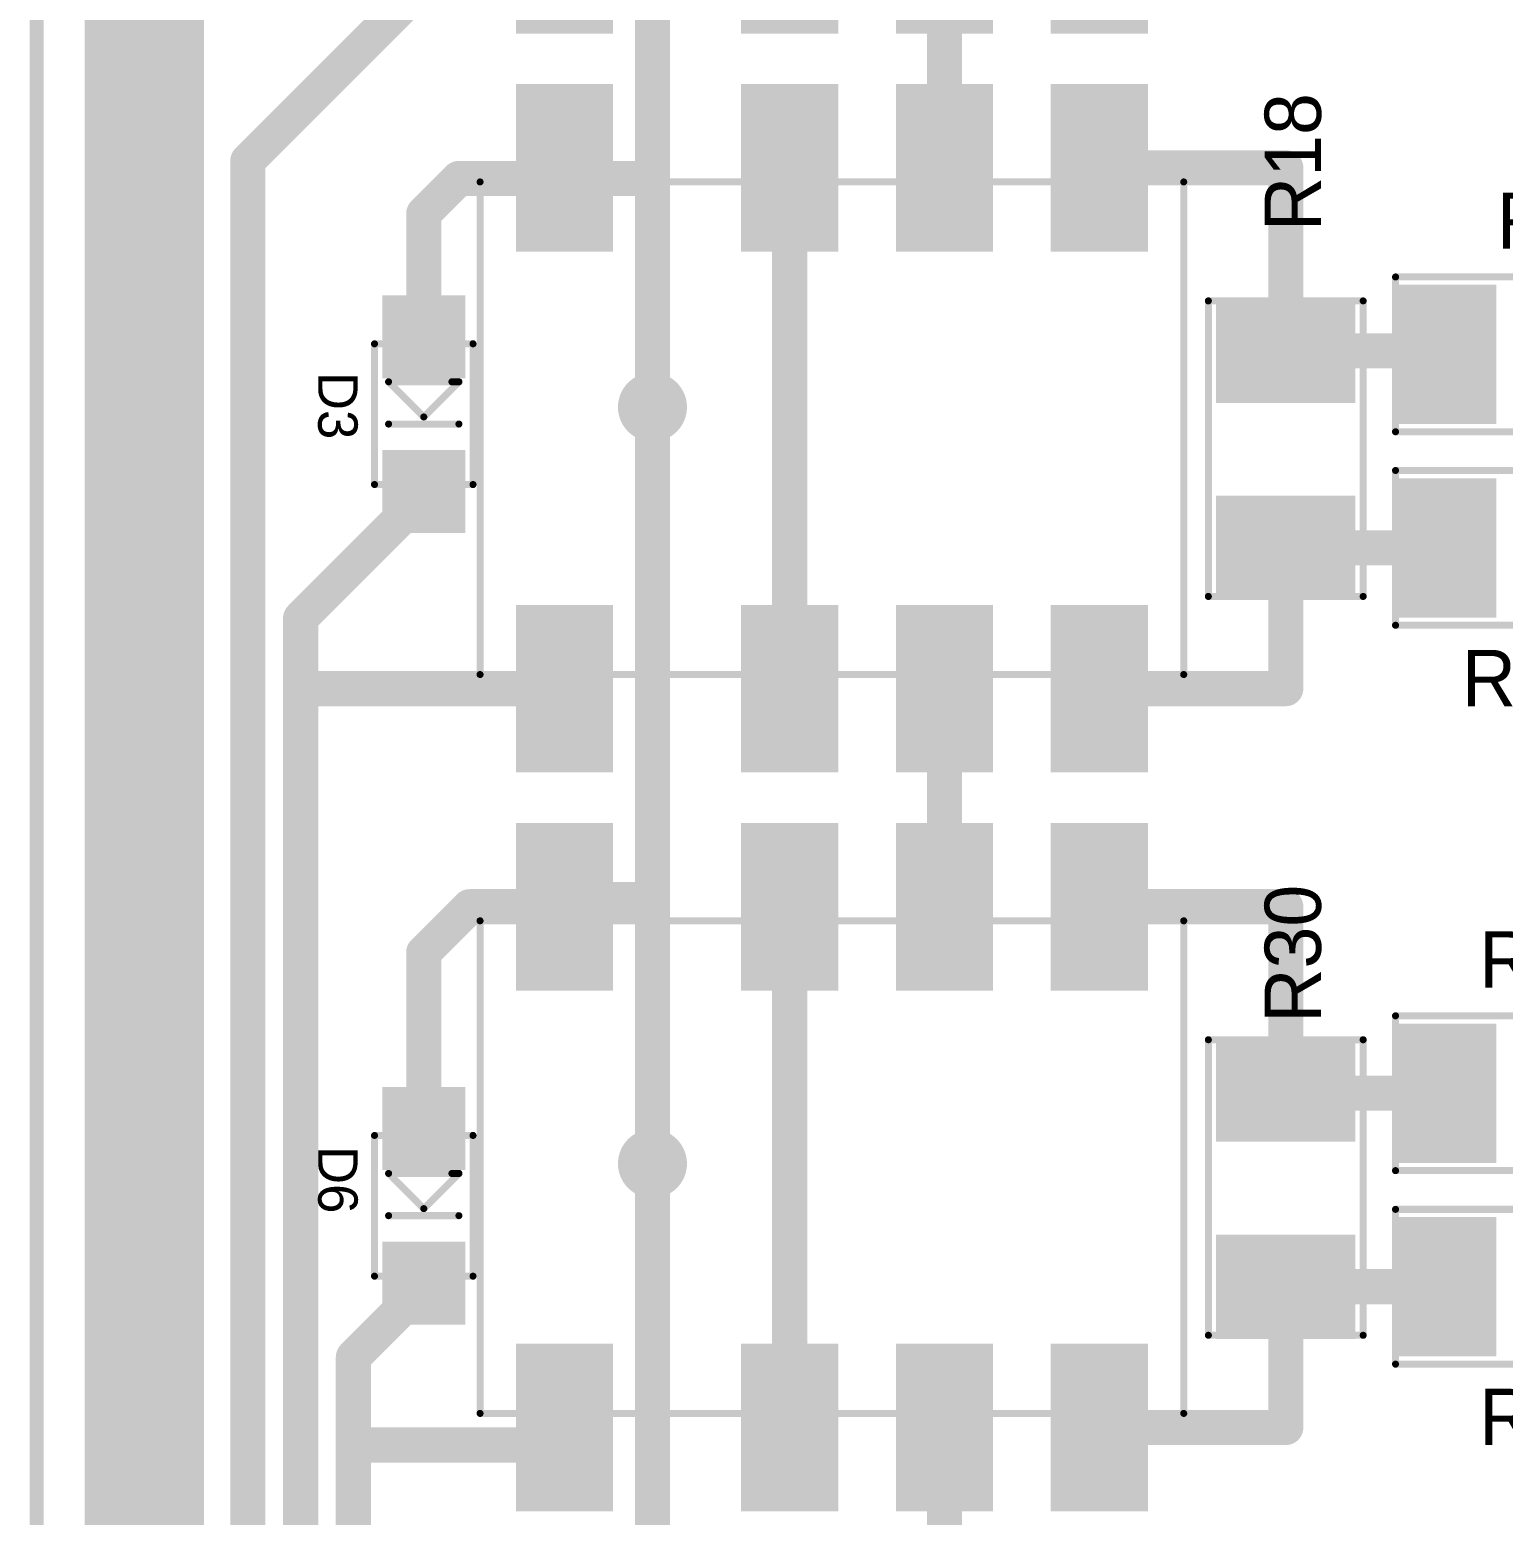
# Model space of a CAD drawing. Extents: x 416 to 470, y 213 to 332.
# Drawn here: x 416.15 to 437.09, y 283.75 to 304.86 of the extents above; entities that cross this region are included whole.
import ezdxf

# ---------------------------------------------------------------- set-up
doc = ezdxf.new("R2010")
doc.units = 0
for name, color, linetype in [('Board', 3, 'CONTINUOUS'), ('Top', 1, 'CONTINUOUS'), ('Top_Mask', 4, 'CONTINUOUS'), ('Top_Paste', 8, 'CONTINUOUS'), ('Top_Silk', 6, 'CONTINUOUS')]:
    doc.layers.add(name, color=color, linetype=linetype)

# ---------------------------------------------------------------- blocks, each defined once
blk = doc.blocks.new('UNIT_DISC')
at = {"linetype": 'CONTINUOUS', "const_width": 0.5}
blk.add_lwpolyline([(0.25, 0, 1), (-0.25, 0, 1)], format="xyb", close=True, dxfattribs=at)
blk = doc.blocks.new('SHAPE_EL_236_236_0_0_0_0')
at = {"xscale": 0.6, "yscale": 0.6, "zscale": 0.6}
blk.add_blockref('UNIT_DISC', (0, 0), dxfattribs=at)
blk = doc.blocks.new('SHAPE_EL_386_386_0_0_0_0')
at = {"xscale": 0.981, "yscale": 0.981, "zscale": 0.981}
blk.add_blockref('UNIT_DISC', (0, 0), dxfattribs=at)
blk = doc.blocks.new('0__40_41')
at = {"layer": 'Top'}
blk.add_blockref('SHAPE_EL_236_236_0_0_0_0', (0, 0), dxfattribs=at)
at = {"layer": 'Top_Mask'}
blk.add_blockref('SHAPE_EL_386_386_0_0_0_0', (0, 0), dxfattribs=at)
blk = doc.blocks.new('SOD323P_6713')
at = {"layer": 'Top_Silk', "linetype": 'CONTINUOUS', "const_width": 0.1}
for points in [[(421.05, 298.4), (421.05, 300.4)], [(421.05, 300.4), (422.45, 300.4)], [(422.45, 300.4), (422.45, 298.4)], [(422.15, 299.86), (421.25, 299.86)], [(421.25, 299.86), (421.75, 299.36)], [(421.75, 299.36), (422.25, 299.86)], [(422.25, 299.86), (422.15, 299.86)], [(422.25, 299.26), (421.25, 299.26)], [(422.45, 298.4), (421.05, 298.4)]]:
    blk.add_lwpolyline(points, dxfattribs=at)
at = {"layer": 'Top_Silk', "xscale": 0.1, "yscale": 0.1, "zscale": 0.1}
for p in [(421.05, 300.4), (421.05, 300.4), (422.45, 300.4), (422.45, 300.4), (421.25, 299.86), (421.25, 299.86), (422.15, 299.86), (422.15, 299.86), (422.25, 299.86), (422.25, 299.86), (421.75, 299.36), (421.75, 299.36), (421.25, 299.26), (422.25, 299.26), (421.05, 298.4), (421.05, 298.4), (422.45, 298.4), (422.45, 298.4)]:
    blk.add_blockref('UNIT_DISC', p, dxfattribs=at)
blk = doc.blocks.new('SHAPE_SQ_314_314_0_0_0_0')
blk.add_solid([(-0.4, -0.4), (0.4, -0.4), (-0.4, 0.4), (0.4, 0.4)])
blk = doc.blocks.new('SHAPE_SQ_464_464_0_0_0_0')
blk.add_solid([(-0.5905, -0.5905), (0.5905, -0.5905), (-0.5905, 0.5905), (0.5905, 0.5905)])
blk = doc.blocks.new('0_8x0_841')
at = {"layer": 'Top'}
blk.add_blockref('SHAPE_SQ_314_314_0_0_0_0', (0, 0), dxfattribs=at)
at = {"layer": 'Top_Mask'}
blk.add_blockref('SHAPE_SQ_464_464_0_0_0_0', (0, 0), dxfattribs=at)
at = {"layer": 'Top_Paste'}
blk.add_blockref('SHAPE_SQ_314_314_0_0_0_0', (0, 0), dxfattribs=at)
blk = doc.blocks.new('0_8x0_8266')
at = {"layer": 'Top'}
blk.add_blockref('SHAPE_SQ_314_314_0_0_0_0', (0, 0), dxfattribs=at)
at = {"layer": 'Top_Mask'}
blk.add_blockref('SHAPE_SQ_464_464_0_0_0_0', (0, 0), dxfattribs=at)
at = {"layer": 'Top_Paste'}
blk.add_blockref('SHAPE_SQ_314_314_0_0_0_0', (0, 0), dxfattribs=at)
blk = doc.blocks.new('D3')
at = {"rotation": 270}
for name, p in [('0_8x0_841', (421.75, 300.5)), ('0_8x0_8266', (421.75, 298.3))]:
    blk.add_blockref(name, p, dxfattribs=at)
blk.add_blockref('SOD323P_6713', (0, 0))
at = {"layer": 'Top_Silk'}
blk.add_text('D3', height=0.56, rotation=270, dxfattribs=at).set_placement((420.25, 300))
blk = doc.blocks.new('R_1206_6854')
at = {"layer": 'Top_Silk', "linetype": 'CONTINUOUS', "const_width": 0.1}
for points in [[(435.56, 288.1), (435.56, 285.9)], [(439.76, 288.1), (435.56, 288.1)], [(439.76, 285.9), (439.76, 288.1)], [(435.56, 285.9), (439.76, 285.9)]]:
    blk.add_lwpolyline(points, dxfattribs=at)
at = {"layer": 'Top_Silk', "xscale": 0.1, "yscale": 0.1, "zscale": 0.1}
for p in [(435.56, 288.1), (435.56, 288.1), (439.76, 288.1), (439.76, 288.1), (435.56, 285.9), (435.56, 285.9), (439.76, 285.9), (439.76, 285.9)]:
    blk.add_blockref('UNIT_DISC', p, dxfattribs=at)
blk = doc.blocks.new('SHAPE_SQ_433_629_0_0_0_0')
blk.add_solid([(-0.55, -0.8), (0.55, -0.8), (-0.55, 0.8), (0.55, 0.8)])
blk = doc.blocks.new('SHAPE_SQ_583_779_0_0_0_0')
blk.add_solid([(-0.7405, -0.9905), (0.7405, -0.9905), (-0.7405, 0.9905), (0.7405, 0.9905)])
blk = doc.blocks.new('0_9x1_6240')
at = {"layer": 'Top'}
blk.add_blockref('SHAPE_SQ_433_629_0_0_0_0', (0, 0), dxfattribs=at)
at = {"layer": 'Top_Mask'}
blk.add_blockref('SHAPE_SQ_583_779_0_0_0_0', (0, 0), dxfattribs=at)
at = {"layer": 'Top_Paste'}
blk.add_blockref('SHAPE_SQ_433_629_0_0_0_0', (0, 0), dxfattribs=at)
blk = doc.blocks.new('0_9x1_641')
at = {"layer": 'Top'}
blk.add_blockref('SHAPE_SQ_433_629_0_0_0_0', (0, 0), dxfattribs=at)
at = {"layer": 'Top_Mask'}
blk.add_blockref('SHAPE_SQ_583_779_0_0_0_0', (0, 0), dxfattribs=at)
at = {"layer": 'Top_Paste'}
blk.add_blockref('SHAPE_SQ_433_629_0_0_0_0', (0, 0), dxfattribs=at)
blk = doc.blocks.new('R35')
for name, p in [('R_1206_6854', (0, 0)), ('0_9x1_6240', (436.25, 287)), ('0_9x1_641', (439.05, 287))]:
    blk.add_blockref(name, p)
at = {"layer": 'Top_Silk'}
blk.add_text('R35', height=0.8, dxfattribs=at).set_placement((436.75, 284.75))
blk = doc.blocks.new('R_1206_6869')
at = {"layer": 'Top_Silk', "linetype": 'CONTINUOUS', "const_width": 0.1}
for points in [[(435.56, 301.35), (435.56, 299.15)], [(439.76, 301.35), (435.56, 301.35)], [(439.76, 299.15), (439.76, 301.35)], [(435.56, 299.15), (439.76, 299.15)]]:
    blk.add_lwpolyline(points, dxfattribs=at)
at = {"layer": 'Top_Silk', "xscale": 0.1, "yscale": 0.1, "zscale": 0.1}
for p in [(435.56, 301.35), (435.56, 301.35), (439.76, 301.35), (439.76, 301.35), (435.56, 299.15), (435.56, 299.15), (439.76, 299.15), (439.76, 299.15)]:
    blk.add_blockref('UNIT_DISC', p, dxfattribs=at)
blk = doc.blocks.new('0_9x1_6235')
at = {"layer": 'Top'}
blk.add_blockref('SHAPE_SQ_433_629_0_0_0_0', (0, 0), dxfattribs=at)
at = {"layer": 'Top_Mask'}
blk.add_blockref('SHAPE_SQ_583_779_0_0_0_0', (0, 0), dxfattribs=at)
at = {"layer": 'Top_Paste'}
blk.add_blockref('SHAPE_SQ_433_629_0_0_0_0', (0, 0), dxfattribs=at)
blk = doc.blocks.new('R15')
for name, p in [('R_1206_6869', (0, 0)), ('0_9x1_6235', (436.25, 300.25)), ('0_9x1_641', (439.05, 300.25))]:
    blk.add_blockref(name, p)
at = {"layer": 'Top_Silk'}
blk.add_text('R15', height=0.8, dxfattribs=at).set_placement((437, 301.75))
blk = doc.blocks.new('SOD323P_7241')
at = {"layer": 'Top_Silk', "linetype": 'CONTINUOUS', "const_width": 0.1}
for points in [[(421.05, 287.15), (421.05, 289.15)], [(421.05, 289.15), (422.45, 289.15)], [(422.45, 289.15), (422.45, 287.15)], [(422.15, 288.61), (421.25, 288.61)], [(421.25, 288.61), (421.75, 288.11)], [(421.75, 288.11), (422.25, 288.61)], [(422.25, 288.61), (422.15, 288.61)], [(422.25, 288.01), (421.25, 288.01)], [(422.45, 287.15), (421.05, 287.15)]]:
    blk.add_lwpolyline(points, dxfattribs=at)
at = {"layer": 'Top_Silk', "xscale": 0.1, "yscale": 0.1, "zscale": 0.1}
for p in [(421.05, 289.15), (421.05, 289.15), (422.45, 289.15), (422.45, 289.15), (421.25, 288.61), (421.25, 288.61), (422.15, 288.61), (422.15, 288.61), (422.25, 288.61), (422.25, 288.61), (421.25, 288.01), (421.75, 288.11), (421.75, 288.11), (422.25, 288.01), (421.05, 287.15), (421.05, 287.15), (422.45, 287.15), (422.45, 287.15)]:
    blk.add_blockref('UNIT_DISC', p, dxfattribs=at)
blk = doc.blocks.new('0_8x0_8267')
at = {"layer": 'Top'}
blk.add_blockref('SHAPE_SQ_314_314_0_0_0_0', (0, 0), dxfattribs=at)
at = {"layer": 'Top_Mask'}
blk.add_blockref('SHAPE_SQ_464_464_0_0_0_0', (0, 0), dxfattribs=at)
at = {"layer": 'Top_Paste'}
blk.add_blockref('SHAPE_SQ_314_314_0_0_0_0', (0, 0), dxfattribs=at)
blk = doc.blocks.new('D6')
at = {"rotation": 270}
for name, p in [('0_8x0_841', (421.75, 289.25)), ('0_8x0_8267', (421.75, 287.05))]:
    blk.add_blockref(name, p, dxfattribs=at)
blk.add_blockref('SOD323P_7241', (0, 0))
at = {"layer": 'Top_Silk'}
blk.add_text('D6', height=0.56, rotation=270, dxfattribs=at).set_placement((420.25, 289))
blk = doc.blocks.new('R_1206_7347')
at = {"layer": 'Top_Silk', "linetype": 'CONTINUOUS', "const_width": 0.1}
for points in [[(435.56, 290.85), (435.56, 288.65)], [(439.76, 290.85), (435.56, 290.85)], [(439.76, 288.65), (439.76, 290.85)], [(435.56, 288.65), (439.76, 288.65)]]:
    blk.add_lwpolyline(points, dxfattribs=at)
at = {"layer": 'Top_Silk', "xscale": 0.1, "yscale": 0.1, "zscale": 0.1}
for p in [(435.56, 290.85), (435.56, 290.85), (439.76, 290.85), (439.76, 290.85), (435.56, 288.65), (435.56, 288.65), (439.76, 288.65), (439.76, 288.65)]:
    blk.add_blockref('UNIT_DISC', p, dxfattribs=at)
blk = doc.blocks.new('0_9x1_6238')
at = {"layer": 'Top'}
blk.add_blockref('SHAPE_SQ_433_629_0_0_0_0', (0, 0), dxfattribs=at)
at = {"layer": 'Top_Mask'}
blk.add_blockref('SHAPE_SQ_583_779_0_0_0_0', (0, 0), dxfattribs=at)
at = {"layer": 'Top_Paste'}
blk.add_blockref('SHAPE_SQ_433_629_0_0_0_0', (0, 0), dxfattribs=at)
blk = doc.blocks.new('R27')
for name, p in [('R_1206_7347', (0, 0)), ('0_9x1_6238', (436.25, 289.75)), ('0_9x1_641', (439.05, 289.75))]:
    blk.add_blockref(name, p)
at = {"layer": 'Top_Silk'}
blk.add_text('R27', height=0.8, dxfattribs=at).set_placement((436.75, 291.25))
blk = doc.blocks.new('R_1206_7359')
at = {"layer": 'Top_Silk', "linetype": 'CONTINUOUS', "const_width": 0.1}
for points in [[(435.56, 298.6), (435.56, 296.4)], [(439.76, 298.6), (435.56, 298.6)], [(439.76, 296.4), (439.76, 298.6)], [(435.56, 296.4), (439.76, 296.4)]]:
    blk.add_lwpolyline(points, dxfattribs=at)
at = {"layer": 'Top_Silk', "xscale": 0.1, "yscale": 0.1, "zscale": 0.1}
for p in [(435.56, 298.6), (435.56, 298.6), (439.76, 298.6), (439.76, 298.6), (435.56, 296.4), (435.56, 296.4), (439.76, 296.4), (439.76, 296.4)]:
    blk.add_blockref('UNIT_DISC', p, dxfattribs=at)
blk = doc.blocks.new('0_9x1_6237')
at = {"layer": 'Top'}
blk.add_blockref('SHAPE_SQ_433_629_0_0_0_0', (0, 0), dxfattribs=at)
at = {"layer": 'Top_Mask'}
blk.add_blockref('SHAPE_SQ_583_779_0_0_0_0', (0, 0), dxfattribs=at)
at = {"layer": 'Top_Paste'}
blk.add_blockref('SHAPE_SQ_433_629_0_0_0_0', (0, 0), dxfattribs=at)
blk = doc.blocks.new('R23')
for name, p in [('R_1206_7359', (0, 0)), ('0_9x1_6237', (436.25, 297.5)), ('0_9x1_641', (439.05, 297.5))]:
    blk.add_blockref(name, p)
at = {"layer": 'Top_Silk'}
blk.add_text('R23', height=0.8, dxfattribs=at).set_placement((436.5, 295.25))
blk = doc.blocks.new('R_1206_8238')
at = {"layer": 'Top_Silk', "linetype": 'CONTINUOUS', "const_width": 0.1}
for points in [[(435.1, 290.51), (432.9, 290.51)], [(432.9, 290.51), (432.9, 286.31)], [(435.1, 286.31), (435.1, 290.51)], [(432.9, 286.31), (435.1, 286.31)]]:
    blk.add_lwpolyline(points, dxfattribs=at)
at = {"layer": 'Top_Silk', "xscale": 0.1, "yscale": 0.1, "zscale": 0.1}
for p in [(432.9, 290.51), (432.9, 290.51), (435.1, 290.51), (435.1, 290.51), (432.9, 286.31), (432.9, 286.31), (435.1, 286.31), (435.1, 286.31)]:
    blk.add_blockref('UNIT_DISC', p, dxfattribs=at)
blk = doc.blocks.new('R30')
blk.add_blockref('R_1206_8238', (0, 0))
at = {"rotation": 90}
for name, p in [('0_9x1_6238', (434, 289.8)), ('0_9x1_6240', (434, 287))]:
    blk.add_blockref(name, p, dxfattribs=at)
at = {"layer": 'Top_Silk'}
blk.add_text('R30', height=0.8, rotation=90, dxfattribs=at).set_placement((434.5, 290.75))
blk = doc.blocks.new('R_1206_8250')
at = {"layer": 'Top_Silk', "linetype": 'CONTINUOUS', "const_width": 0.1}
for points in [[(435.1, 301.01), (432.9, 301.01)], [(432.9, 301.01), (432.9, 296.81)], [(435.1, 296.81), (435.1, 301.01)], [(432.9, 296.81), (435.1, 296.81)]]:
    blk.add_lwpolyline(points, dxfattribs=at)
at = {"layer": 'Top_Silk', "xscale": 0.1, "yscale": 0.1, "zscale": 0.1}
for p in [(432.9, 301.01), (432.9, 301.01), (435.1, 301.01), (435.1, 301.01), (432.9, 296.81), (432.9, 296.81), (435.1, 296.81), (435.1, 296.81)]:
    blk.add_blockref('UNIT_DISC', p, dxfattribs=at)
blk = doc.blocks.new('R18')
blk.add_blockref('R_1206_8250', (0, 0))
at = {"rotation": 90}
for name, p in [('0_9x1_6235', (434, 300.3)), ('0_9x1_6237', (434, 297.5))]:
    blk.add_blockref(name, p, dxfattribs=at)
at = {"layer": 'Top_Silk'}
blk.add_text('R18', height=0.8, rotation=90, dxfattribs=at).set_placement((434.5, 302))
blk = doc.blocks.new('G6K_2F_8594')
at = {"layer": 'Top_Silk', "linetype": 'CONTINUOUS', "const_width": 0.1}
for points in [[(422.55, 295.7), (422.55, 302.7)], [(422.55, 302.7), (432.55, 302.7)], [(432.55, 302.7), (432.55, 295.7)], [(432.55, 295.7), (422.55, 295.7)]]:
    blk.add_lwpolyline(points, dxfattribs=at)
at = {"layer": 'Top_Silk', "xscale": 0.1, "yscale": 0.1, "zscale": 0.1}
for p in [(422.55, 302.7), (422.55, 302.7), (432.55, 302.7), (432.55, 302.7), (422.55, 295.7), (422.55, 295.7), (432.55, 295.7), (432.55, 295.7)]:
    blk.add_blockref('UNIT_DISC', p, dxfattribs=at)
blk = doc.blocks.new('SHAPE_SQ_787_393_0_0_0_0')
blk.add_solid([(-1, -0.5), (1, -0.5), (-1, 0.5), (1, 0.5)])
blk = doc.blocks.new('SHAPE_SQ_937_543_0_0_0_0')
blk.add_solid([(-1.1905, -0.6905), (1.1905, -0.6905), (-1.1905, 0.6905), (1.1905, 0.6905)])
blk = doc.blocks.new('2_0x1_0266')
at = {"layer": 'Top'}
blk.add_blockref('SHAPE_SQ_787_393_0_0_0_0', (0, 0), dxfattribs=at)
at = {"layer": 'Top_Mask'}
blk.add_blockref('SHAPE_SQ_937_543_0_0_0_0', (0, 0), dxfattribs=at)
at = {"layer": 'Top_Paste'}
blk.add_blockref('SHAPE_SQ_787_393_0_0_0_0', (0, 0), dxfattribs=at)
blk = doc.blocks.new('2_0x1_041')
at = {"layer": 'Top'}
blk.add_blockref('SHAPE_SQ_787_393_0_0_0_0', (0, 0), dxfattribs=at)
at = {"layer": 'Top_Mask'}
blk.add_blockref('SHAPE_SQ_937_543_0_0_0_0', (0, 0), dxfattribs=at)
at = {"layer": 'Top_Paste'}
blk.add_blockref('SHAPE_SQ_787_393_0_0_0_0', (0, 0), dxfattribs=at)
blk = doc.blocks.new('2_0x1_0123')
at = {"layer": 'Top'}
blk.add_blockref('SHAPE_SQ_787_393_0_0_0_0', (0, 0), dxfattribs=at)
at = {"layer": 'Top_Mask'}
blk.add_blockref('SHAPE_SQ_937_543_0_0_0_0', (0, 0), dxfattribs=at)
at = {"layer": 'Top_Paste'}
blk.add_blockref('SHAPE_SQ_787_393_0_0_0_0', (0, 0), dxfattribs=at)
blk = doc.blocks.new('2_0x1_0227')
at = {"layer": 'Top'}
blk.add_blockref('SHAPE_SQ_787_393_0_0_0_0', (0, 0), dxfattribs=at)
at = {"layer": 'Top_Mask'}
blk.add_blockref('SHAPE_SQ_937_543_0_0_0_0', (0, 0), dxfattribs=at)
at = {"layer": 'Top_Paste'}
blk.add_blockref('SHAPE_SQ_787_393_0_0_0_0', (0, 0), dxfattribs=at)
blk = doc.blocks.new('2_0x1_0237')
at = {"layer": 'Top'}
blk.add_blockref('SHAPE_SQ_787_393_0_0_0_0', (0, 0), dxfattribs=at)
at = {"layer": 'Top_Mask'}
blk.add_blockref('SHAPE_SQ_937_543_0_0_0_0', (0, 0), dxfattribs=at)
at = {"layer": 'Top_Paste'}
blk.add_blockref('SHAPE_SQ_787_393_0_0_0_0', (0, 0), dxfattribs=at)
blk = doc.blocks.new('2_0x1_0235')
at = {"layer": 'Top'}
blk.add_blockref('SHAPE_SQ_787_393_0_0_0_0', (0, 0), dxfattribs=at)
at = {"layer": 'Top_Mask'}
blk.add_blockref('SHAPE_SQ_937_543_0_0_0_0', (0, 0), dxfattribs=at)
at = {"layer": 'Top_Paste'}
blk.add_blockref('SHAPE_SQ_787_393_0_0_0_0', (0, 0), dxfattribs=at)
blk = doc.blocks.new('2_0x1_0226')
at = {"layer": 'Top'}
blk.add_blockref('SHAPE_SQ_787_393_0_0_0_0', (0, 0), dxfattribs=at)
at = {"layer": 'Top_Mask'}
blk.add_blockref('SHAPE_SQ_937_543_0_0_0_0', (0, 0), dxfattribs=at)
at = {"layer": 'Top_Paste'}
blk.add_blockref('SHAPE_SQ_787_393_0_0_0_0', (0, 0), dxfattribs=at)
blk = doc.blocks.new('RL4')
at = {"rotation": 90}
for name, p in [('2_0x1_041', (423.75, 302.9)), ('2_0x1_0123', (426.95, 302.9)), ('2_0x1_0226', (429.15, 302.9)), ('2_0x1_0235', (431.35, 302.9)), ('2_0x1_0266', (423.75, 295.5)), ('2_0x1_0123', (426.95, 295.5)), ('2_0x1_0227', (429.15, 295.5)), ('2_0x1_0237', (431.35, 295.5))]:
    blk.add_blockref(name, p, dxfattribs=at)
blk.add_blockref('G6K_2F_8594', (0, 0))
blk = doc.blocks.new('G6K_2F_8626')
at = {"layer": 'Top_Silk', "linetype": 'CONTINUOUS', "const_width": 0.1}
for points in [[(422.55, 285.2), (422.55, 292.2)], [(422.55, 292.2), (432.55, 292.2)], [(432.55, 292.2), (432.55, 285.2)], [(432.55, 285.2), (422.55, 285.2)]]:
    blk.add_lwpolyline(points, dxfattribs=at)
at = {"layer": 'Top_Silk', "xscale": 0.1, "yscale": 0.1, "zscale": 0.1}
for p in [(422.55, 292.2), (422.55, 292.2), (432.55, 292.2), (432.55, 292.2), (422.55, 285.2), (422.55, 285.2), (432.55, 285.2), (432.55, 285.2)]:
    blk.add_blockref('UNIT_DISC', p, dxfattribs=at)
blk = doc.blocks.new('2_0x1_0267')
at = {"layer": 'Top'}
blk.add_blockref('SHAPE_SQ_787_393_0_0_0_0', (0, 0), dxfattribs=at)
at = {"layer": 'Top_Mask'}
blk.add_blockref('SHAPE_SQ_937_543_0_0_0_0', (0, 0), dxfattribs=at)
at = {"layer": 'Top_Paste'}
blk.add_blockref('SHAPE_SQ_787_393_0_0_0_0', (0, 0), dxfattribs=at)
blk = doc.blocks.new('2_0x1_0124')
at = {"layer": 'Top'}
blk.add_blockref('SHAPE_SQ_787_393_0_0_0_0', (0, 0), dxfattribs=at)
at = {"layer": 'Top_Mask'}
blk.add_blockref('SHAPE_SQ_937_543_0_0_0_0', (0, 0), dxfattribs=at)
at = {"layer": 'Top_Paste'}
blk.add_blockref('SHAPE_SQ_787_393_0_0_0_0', (0, 0), dxfattribs=at)
blk = doc.blocks.new('2_0x1_0228')
at = {"layer": 'Top'}
blk.add_blockref('SHAPE_SQ_787_393_0_0_0_0', (0, 0), dxfattribs=at)
at = {"layer": 'Top_Mask'}
blk.add_blockref('SHAPE_SQ_937_543_0_0_0_0', (0, 0), dxfattribs=at)
at = {"layer": 'Top_Paste'}
blk.add_blockref('SHAPE_SQ_787_393_0_0_0_0', (0, 0), dxfattribs=at)
blk = doc.blocks.new('2_0x1_0240')
at = {"layer": 'Top'}
blk.add_blockref('SHAPE_SQ_787_393_0_0_0_0', (0, 0), dxfattribs=at)
at = {"layer": 'Top_Mask'}
blk.add_blockref('SHAPE_SQ_937_543_0_0_0_0', (0, 0), dxfattribs=at)
at = {"layer": 'Top_Paste'}
blk.add_blockref('SHAPE_SQ_787_393_0_0_0_0', (0, 0), dxfattribs=at)
blk = doc.blocks.new('2_0x1_0238')
at = {"layer": 'Top'}
blk.add_blockref('SHAPE_SQ_787_393_0_0_0_0', (0, 0), dxfattribs=at)
at = {"layer": 'Top_Mask'}
blk.add_blockref('SHAPE_SQ_937_543_0_0_0_0', (0, 0), dxfattribs=at)
at = {"layer": 'Top_Paste'}
blk.add_blockref('SHAPE_SQ_787_393_0_0_0_0', (0, 0), dxfattribs=at)
blk = doc.blocks.new('RL6')
at = {"rotation": 90}
for name, p in [('2_0x1_041', (423.75, 292.4)), ('2_0x1_0124', (426.95, 292.4)), ('2_0x1_0227', (429.15, 292.4)), ('2_0x1_0238', (431.35, 292.4)), ('2_0x1_0267', (423.75, 285)), ('2_0x1_0124', (426.95, 285)), ('2_0x1_0228', (429.15, 285)), ('2_0x1_0240', (431.35, 285))]:
    blk.add_blockref(name, p, dxfattribs=at)
blk.add_blockref('G6K_2F_8626', (0, 0))
blk = doc.blocks.new('G6K_2F_8684')
at = {"layer": 'Top_Silk', "linetype": 'CONTINUOUS', "const_width": 0.1}
for points in [[(422.55, 306.2), (422.55, 313.2)], [(422.55, 313.2), (432.55, 313.2)], [(432.55, 313.2), (432.55, 306.2)], [(432.55, 306.2), (422.55, 306.2)]]:
    blk.add_lwpolyline(points, dxfattribs=at)
at = {"layer": 'Top_Silk', "xscale": 0.1, "yscale": 0.1, "zscale": 0.1}
for p in [(422.55, 313.2), (422.55, 313.2), (432.55, 313.2), (432.55, 313.2), (422.55, 306.2), (422.55, 306.2), (432.55, 306.2), (432.55, 306.2)]:
    blk.add_blockref('UNIT_DISC', p, dxfattribs=at)
blk = doc.blocks.new('2_0x1_0265')
at = {"layer": 'Top'}
blk.add_blockref('SHAPE_SQ_787_393_0_0_0_0', (0, 0), dxfattribs=at)
at = {"layer": 'Top_Mask'}
blk.add_blockref('SHAPE_SQ_937_543_0_0_0_0', (0, 0), dxfattribs=at)
at = {"layer": 'Top_Paste'}
blk.add_blockref('SHAPE_SQ_787_393_0_0_0_0', (0, 0), dxfattribs=at)
blk = doc.blocks.new('2_0x1_0120')
at = {"layer": 'Top'}
blk.add_blockref('SHAPE_SQ_787_393_0_0_0_0', (0, 0), dxfattribs=at)
at = {"layer": 'Top_Mask'}
blk.add_blockref('SHAPE_SQ_937_543_0_0_0_0', (0, 0), dxfattribs=at)
at = {"layer": 'Top_Paste'}
blk.add_blockref('SHAPE_SQ_787_393_0_0_0_0', (0, 0), dxfattribs=at)
blk = doc.blocks.new('2_0x1_0102')
at = {"layer": 'Top'}
blk.add_blockref('SHAPE_SQ_787_393_0_0_0_0', (0, 0), dxfattribs=at)
at = {"layer": 'Top_Mask'}
blk.add_blockref('SHAPE_SQ_937_543_0_0_0_0', (0, 0), dxfattribs=at)
at = {"layer": 'Top_Paste'}
blk.add_blockref('SHAPE_SQ_787_393_0_0_0_0', (0, 0), dxfattribs=at)
blk = doc.blocks.new('2_0x1_0100')
at = {"layer": 'Top'}
blk.add_blockref('SHAPE_SQ_787_393_0_0_0_0', (0, 0), dxfattribs=at)
at = {"layer": 'Top_Mask'}
blk.add_blockref('SHAPE_SQ_937_543_0_0_0_0', (0, 0), dxfattribs=at)
at = {"layer": 'Top_Paste'}
blk.add_blockref('SHAPE_SQ_787_393_0_0_0_0', (0, 0), dxfattribs=at)
blk = doc.blocks.new('2_0x1_0262')
at = {"layer": 'Top'}
blk.add_blockref('SHAPE_SQ_787_393_0_0_0_0', (0, 0), dxfattribs=at)
at = {"layer": 'Top_Mask'}
blk.add_blockref('SHAPE_SQ_937_543_0_0_0_0', (0, 0), dxfattribs=at)
at = {"layer": 'Top_Paste'}
blk.add_blockref('SHAPE_SQ_787_393_0_0_0_0', (0, 0), dxfattribs=at)
blk = doc.blocks.new('RL2')
at = {"rotation": 90}
for name, p in [('2_0x1_041', (423.75, 313.4)), ('2_0x1_0120', (426.95, 313.4)), ('2_0x1_0262', (429.15, 313.4)), ('2_0x1_0100', (431.35, 313.4)), ('2_0x1_0265', (423.75, 306)), ('2_0x1_0120', (426.95, 306)), ('2_0x1_0226', (429.15, 306)), ('2_0x1_0102', (431.35, 306))]:
    blk.add_blockref(name, p, dxfattribs=at)
blk.add_blockref('G6K_2F_8684', (0, 0))
blk = doc.blocks.new('CUPOUR_L1_F0_TT45_10245')
at = {"layer": 'Top', "linetype": 'CONTINUOUS', "const_width": 0.635}
for points in [[(417.25, 311.25), (417.25, 215.75)], [(418.25, 273), (418.25, 311.25)], [(417.25, 304.80875), (418.25, 304.80875)], [(417.25, 304.3325), (418.25, 304.3325)], [(417.25, 303.85625), (418.25, 303.85625)], [(417.25, 303.38), (418.25, 303.38)], [(417.25, 302.90375), (418.25, 302.90375)], [(417.25, 302.4275), (418.25, 302.4275)], [(417.25, 301.95125), (418.25, 301.95125)], [(417.25, 301.475), (418.25, 301.475)], [(417.25, 300.99875), (418.25, 300.99875)], [(417.25, 300.5225), (418.25, 300.5225)], [(417.25, 300.04625), (418.25, 300.04625)], [(417.25, 299.57), (418.25, 299.57)], [(417.25, 299.09375), (418.25, 299.09375)], [(417.25, 298.6175), (418.25, 298.6175)], [(417.25, 298.14125), (418.25, 298.14125)], [(417.25, 297.665), (418.25, 297.665)], [(417.25, 297.18875), (418.25, 297.18875)], [(417.25, 296.7125), (418.25, 296.7125)], [(417.25, 296.23625), (418.25, 296.23625)], [(417.25, 295.76), (418.25, 295.76)], [(417.25, 295.28375), (418.25, 295.28375)], [(417.25, 294.8075), (418.25, 294.8075)], [(417.25, 294.33125), (418.25, 294.33125)], [(417.25, 293.855), (418.25, 293.855)], [(417.25, 293.37875), (418.25, 293.37875)], [(417.25, 292.9025), (418.25, 292.9025)], [(417.25, 292.42625), (418.25, 292.42625)], [(417.25, 291.95), (418.25, 291.95)], [(417.25, 291.47375), (418.25, 291.47375)], [(417.25, 290.9975), (418.25, 290.9975)], [(417.25, 290.52125), (418.25, 290.52125)], [(417.25, 290.045), (418.25, 290.045)], [(417.25, 289.56875), (418.25, 289.56875)], [(417.25, 289.0925), (418.25, 289.0925)], [(417.25, 288.61625), (418.25, 288.61625)], [(417.25, 288.14), (418.25, 288.14)], [(417.25, 287.66375), (418.25, 287.66375)], [(417.25, 287.1875), (418.25, 287.1875)], [(417.25, 286.71125), (418.25, 286.71125)], [(417.25, 286.235), (418.25, 286.235)], [(417.25, 285.75875), (418.25, 285.75875)], [(417.25, 285.2825), (418.25, 285.2825)], [(417.25, 284.80625), (418.25, 284.80625)], [(417.25, 284.33), (418.25, 284.33)], [(417.25, 283.85375), (418.25, 283.85375)]]:
    blk.add_lwpolyline(points, dxfattribs=at)
at = {"layer": 'Top', "xscale": 0.635, "yscale": 0.635, "zscale": 0.635}
for p in [(417.25, 304.80875), (418.25, 304.80875), (417.25, 304.3325), (418.25, 304.3325), (417.25, 303.85625), (418.25, 303.85625), (417.25, 303.38), (418.25, 303.38), (417.25, 302.90375), (418.25, 302.90375), (417.25, 302.4275), (418.25, 302.4275), (417.25, 301.95125), (418.25, 301.95125), (417.25, 301.475), (418.25, 301.475), (417.25, 300.99875), (418.25, 300.99875), (417.25, 300.5225), (418.25, 300.5225), (417.25, 300.04625), (418.25, 300.04625), (417.25, 299.57), (418.25, 299.57), (417.25, 299.09375), (418.25, 299.09375), (417.25, 298.6175), (418.25, 298.6175), (417.25, 298.14125), (418.25, 298.14125), (417.25, 297.665), (418.25, 297.665), (417.25, 297.18875), (418.25, 297.18875), (417.25, 296.7125), (418.25, 296.7125), (417.25, 296.23625), (418.25, 296.23625), (417.25, 295.76), (418.25, 295.76), (417.25, 295.28375), (418.25, 295.28375), (417.25, 294.8075), (418.25, 294.8075), (417.25, 294.33125), (418.25, 294.33125), (417.25, 293.855), (418.25, 293.855), (417.25, 293.37875), (418.25, 293.37875), (417.25, 292.9025), (418.25, 292.9025), (417.25, 292.42625), (418.25, 292.42625), (417.25, 291.95), (418.25, 291.95), (417.25, 291.47375), (418.25, 291.47375), (417.25, 290.9975), (418.25, 290.9975), (417.25, 290.52125), (418.25, 290.52125), (417.25, 290.045), (418.25, 290.045), (417.25, 289.56875), (418.25, 289.56875), (417.25, 289.0925), (418.25, 289.0925), (417.25, 288.61625), (418.25, 288.61625), (417.25, 288.14), (418.25, 288.14), (417.25, 287.66375), (418.25, 287.66375), (417.25, 287.1875), (418.25, 287.1875), (417.25, 286.71125), (418.25, 286.71125), (417.25, 286.235), (418.25, 286.235), (417.25, 285.75875), (418.25, 285.75875), (417.25, 285.2825), (418.25, 285.2825), (417.25, 284.80625), (418.25, 284.80625), (417.25, 284.33), (418.25, 284.33), (417.25, 283.85375), (418.25, 283.85375)]:
    blk.add_blockref('UNIT_DISC', p, dxfattribs=at)

msp = doc.modelspace()

# ---------------------------------------------------------------- linework, layer by layer
at = {"layer": 'Board', "linetype": 'CONTINUOUS', "const_width": 0.2}
msp.add_lwpolyline([(416.25, 215), (416.25, 324.5)], dxfattribs=at)
at = {"layer": 'Top', "linetype": 'CONTINUOUS', "const_width": 0.5}
for points in [[(425, 302.75), (425, 309)], [(429.15, 306), (429.15, 302.9)], [(421.75, 305.5), (419.25, 303)], [(419.25, 303), (419.25, 280)], [(422.25, 302.75), (421.75, 302.25)], [(423.6, 302.75), (422.25, 302.75)], [(423.75, 302.9), (423.6, 302.75)], [(423.9, 302.75), (423.75, 302.9)], [(425, 302.75), (423.9, 302.75)], [(425, 299.5), (425, 302.75)], [(426.95, 302.9), (426.95, 295.5)], [(431.35, 302.9), (434, 302.9)], [(434, 302.9), (434, 300.3)], [(421.75, 302.25), (421.75, 300.5)], [(434, 300.3), (436.2, 300.3)], [(436.2, 300.3), (436.25, 300.25)], [(425, 292.5), (425, 299.5)], [(421.75, 298.3), (421.75, 298.25)], [(421.75, 298.25), (420, 296.5)], [(434, 295.5), (434, 297.5)], [(436.25, 297.5), (434, 297.5)], [(420, 296.5), (420, 295.5)], [(423.75, 295.5), (420, 295.5)], [(420, 274), (420, 295.5)], [(429.15, 295.5), (429.15, 292.4)], [(431.35, 295.5), (434, 295.5)], [(421.75, 291.75), (422.4, 292.4)], [(422.4, 292.4), (423.75, 292.4)], [(423.85, 292.5), (423.75, 292.4)], [(425, 292.5), (423.85, 292.5)], [(425, 288.75), (425, 292.5)], [(426.95, 292.4), (426.95, 285)], [(431.35, 292.4), (434, 292.4)], [(434, 292.4), (434, 289.8)], [(421.75, 289.25), (421.75, 291.75)], [(434.05, 289.75), (434, 289.8)], [(436.25, 289.75), (434.05, 289.75)], [(425, 281.75), (425, 288.75)], [(421.75, 287), (420.75, 286)], [(421.75, 287.05), (421.75, 287)], [(434, 285), (434, 287)], [(436.25, 287), (434, 287)], [(420.75, 286), (420.75, 284.75)], [(423.5, 284.75), (423.75, 285)], [(429.15, 285), (429.15, 281.9)], [(431.35, 285), (434, 285)], [(420.75, 284.75), (423.5, 284.75)], [(420.75, 284.75), (420.75, 276.75)]]:
    msp.add_lwpolyline(points, dxfattribs=at)
at = {"layer": 'Top_Silk', "linetype": 'CONTINUOUS', "const_width": 0.25}
msp.add_lwpolyline([(418.5, 215), (418.5, 324.5)], dxfattribs=at)

# ---------------------------------------------------------------- block references
for name, p in [('RL2', (0, 0)), ('CUPOUR_L1_F0_TT45_10245', (0, 0)), ('RL4', (0, 0)), ('R18', (0, 0)), ('0__40_41', (417.75, 302.75)), ('R15', (0, 0)), ('D3', (0, 0)), ('0__40_41', (425, 299.5)), ('R23', (0, 0)), ('0__40_41', (417.75, 295.5)), ('RL6', (0, 0)), ('0__40_41', (417.75, 292.5)), ('R30', (0, 0)), ('R27', (0, 0)), ('D6', (0, 0)), ('0__40_41', (425, 288.75)), ('R35', (0, 0)), ('0__40_41', (417.75, 285))]:
    msp.add_blockref(name, p)
at = {"layer": 'Top', "xscale": 0.5, "yscale": 0.5, "zscale": 0.5}
for p in [(419.25, 303), (419.25, 303), (422.25, 302.75), (422.25, 302.75), (423.6, 302.75), (423.6, 302.75), (423.75, 302.9), (423.75, 302.9), (423.9, 302.75), (423.9, 302.75), (425, 302.75), (425, 302.75), (425, 302.75), (426.95, 302.9), (429.15, 302.9), (431.35, 302.9), (434, 302.9), (434, 302.9), (421.75, 302.25), (421.75, 302.25), (421.75, 300.5), (434, 300.3), (434, 300.3), (436.2, 300.3), (436.2, 300.3), (436.25, 300.25), (425, 299.5), (425, 299.5), (421.75, 298.3), (421.75, 298.25), (421.75, 298.25), (434, 297.5), (434, 297.5), (436.25, 297.5), (420, 296.5), (420, 296.5), (420, 295.5), (420, 295.5), (420, 295.5), (423.75, 295.5), (426.95, 295.5), (429.15, 295.5), (431.35, 295.5), (434, 295.5), (434, 295.5), (422.4, 292.4), (422.4, 292.4), (423.75, 292.4), (423.75, 292.4), (423.85, 292.5), (423.85, 292.5), (425, 292.5), (425, 292.5), (425, 292.5), (426.95, 292.4), (429.15, 292.4), (431.35, 292.4), (434, 292.4), (434, 292.4), (421.75, 291.75), (421.75, 291.75), (434, 289.8), (434, 289.8), (434.05, 289.75), (434.05, 289.75), (436.25, 289.75), (421.75, 289.25), (425, 288.75), (425, 288.75), (421.75, 287.05), (421.75, 287), (421.75, 287), (434, 287), (434, 287), (436.25, 287), (420.75, 286), (420.75, 286), (423.75, 285), (426.95, 285), (429.15, 285), (431.35, 285), (434, 285), (434, 285), (420.75, 284.75), (420.75, 284.75), (420.75, 284.75), (423.5, 284.75), (423.5, 284.75)]:
    msp.add_blockref('UNIT_DISC', p, dxfattribs=at)

doc.saveas('drawing.dxf')
